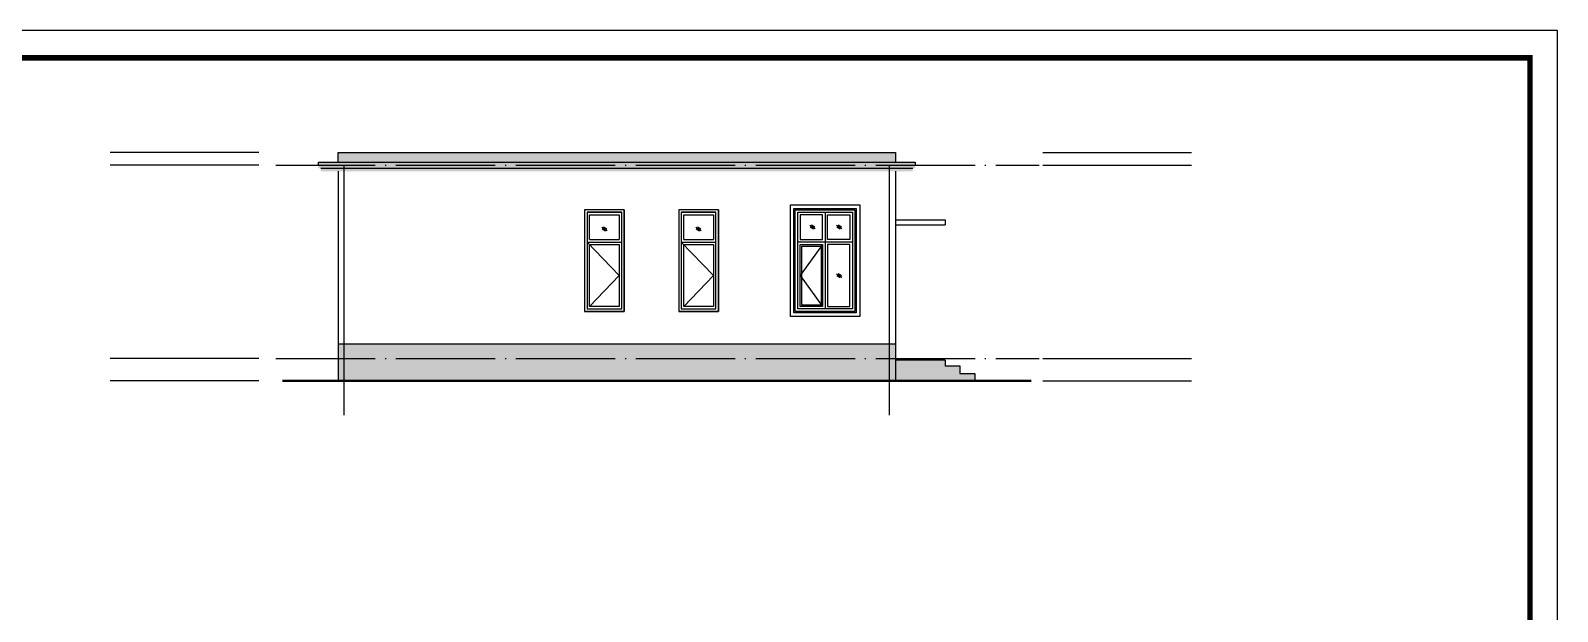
# Model space of a CAD drawing. Extents: x 44111 to 90315, y 4379 to 151689.
# Drawn here: x 59517 to 90315, y 63543 to 75262 of the extents above; entities that cross this region are included whole.
import ezdxf

# ---------------------------------------------------------------- set-up
doc = ezdxf.new("R2010")
doc.units = 0
doc.header["$LTSCALE"] = 1000
doc.header["$MEASUREMENT"] = 0
doc.linetypes.add('DOTE', pattern=[2.42, 2, -0.2, 0.02, -0.2])
for name, color, linetype in [('A-DOTE', 1, 'DOTE'), ('A-PUB_DIM', 3, 'Continuous'), ('A-立面看线', 50, 'Continuous'), ('DOTE', 1, 'Continuous'), ('J-LM-外墙材料分色', 249, 'Continuous'), ('J-LM-门窗框', 157, 'Continuous'), ('J-LM-门窗洞', 35, 'Continuous'), ('PUB_TITLE', 4, 'Continuous'), ('图框固定块', 3, 'Continuous'), ('填充墙体', 8, 'Continuous')]:
    doc.layers.add(name, color=color, linetype=linetype)
doc.layers.add('细线', color=8, linetype='Continuous', lineweight=0)
pattern_1 = [(41.9872125, (-591259.077, 755447.22), (299.9999956, 225.0000049), [4.804866, -1004.216925]), (68.1985905, (-591330.505, 755439.72), (149.9999999, 450.0000002), [17.30946, -1194.35262]), (60.945396, (-591334.077, 755431.15), (149.99998994, 225.0000064), [7.35402, -1536.99045]), (90, (-591330.5, 755437.58), (150, -9e-15), [2.142857, -222.85713]), (71.565051, (-591260.505, 755442.936), (3e-07, 225.0000005), [4.51754, -469.824105]), (171.469234, (-591260.505, 755442.936), (-149.9999995, 1.4e-06), [7.222767, -1509.5583]), (79.215702, (-591270.505, 755429.007), (150.00000075, 900.0000004), [15.269685, -1588.04715]), (62.1329961, (-591383.3624, 755497.5784), (599.99999271, 1125.0000044), [35.147284, -7345.78245]), (0, (-591381.2, 755530.57), (0, 225), [0, -150]), (64.9831065, (-591284.077, 755571.507), (300.00000076, 674.99999954), [23.647065, -2459.2947]), (81.4391104, (-591226.2196, 755482.5784), (299.999999483, 2024.99998723), [33.588522, -7020.0009]), (82.8749836, (-591309.077, 755502.936), (149.99999099, 1125.00000113), [17.276266, -3610.7397]), (76.75948, (-591324.077, 755455.793), (150.00000146, 674.99999948), [37.42339, -3892.0326]), (0, (-591347.46, 755455.9), (0, 225), [0, -150]), (0, (-591345.05, 755453.5), (0, 225), [0, -150]), (0, (-591328.18, 755465.54), (0, 225), [0, -150]), (0, (-591333, 755492.03), (0, 225), [0, -150]), (59.0362434, (-591315.505, 755492.221), (149.99998805, 225.00000645), [12.494896, -2611.4334]), (0, (-591309.1, 755502.52), (0, 225), [0, -150]), (0, (-591328.18, 755494.44), (0, 225), [0, -150]), (0, (-591320.95, 755508.9), (0, 225), [0, -150]), (0, (-591328.18, 755487.21), (0, 225), [0, -150]), (50.194429, (-591241.22, 755471.864), (150.0000001, 225.0000001), [5.57875, -1165.9587]), (90, (-591241.22, 755465.44), (150, -9e-15), [6.42857, -218.57142]), (43.6677801, (-591249.077, 755457.936), (450.00000034, 449.99999912), [10.862076, -2270.1738]), (90, (-591249.08, 755455.8), (150, -9e-15), [2.142857, -222.85713]), (39.805571, (-591255.505, 755450.436), (299.99999284, 225.00000885), [8.368125, -1748.93805]), (0, (-591277.57, 755465.54), (0, 225), [0, -150]), (0, (-591240.9, 755472.33), (0, 225), [0, -150]), (0, (-591240.9, 755472.33), (0, 225), [0, -150]), (29.3577535, (-591237.648, 755476.15), (449.9999991, 225.0000013), [13.112542, -1363.704435]), (0, (-591241.41, 755487.21), (0, 225), [0, -150]), (146.309932, (-591284.077, 755571.507), (-300.00000184, 224.9999961), [15.452362, -1607.0457]), (8.1301023, (-591300.505, 755541.507), (1499.99998944, 224.99999867), [15.152287, -3166.8282]), (47.8624052, (-591334.077, 755537.221), (600.000000265, 674.999999374), [20.22829, -4227.71235]), (14.6208739, (-591366.934, 755528.65), (899.99999752, 225.00000939), [33.956755, -3531.5025]), (0, (-591354.7, 755542.6), (0, 225), [0, -150]), (18.4349488, (-591306.934, 755520.078), (600.00000006, 224.9999993), [6.77631, -1416.248625]), (16.699244, (-591300.505, 755522.22), (149.999997, 1.24e-05), [3.72868, -779.294295]), (101.093723, (-591296.934, 755523.293), (-300.00000262, 1574.99998526), [18.561123, -3879.2748]), (0, (-591316.13, 755532.98), (0, 225), [0, -150]), (0, (-591300.58, 755541.93), (0, 225), [0, -150]), (0, (-591320.95, 755516.12), (0, 225), [0, -150]), (0, (-591340.23, 755564.29), (0, 225), [0, -150]), (0, (-591347.46, 755554.65), (0, 225), [0, -150]), (44.1449026, (-591309.077, 755568.293), (450.00000077, 449.99999998), [16.92194, -3536.6853]), (54.5829447, (-591320.505, 755552.221), (150.00000042, 224.999999113), [19.720626, -4121.6106]), (0, (-591308.87, 755568.44), (0, 225), [0, -150]), (0, (-591330.6, 755557.06), (0, 225), [0, -150]), (0, (-591308.87, 755568.44), (0, 225), [0, -150]), (0, (-591320.48, 755551.87), (0, 225), [0, -150]), (75.0685828, (-591285.505, 755543.65), (150, 675.0000002), [5.544348, -1158.76875]), (90, (-591284.08, 755549), (150, -9e-15), [22.5, -202.5]), (50.194429, (-591257.648, 755643.293), (150.0000001, 225.0000001), [5.57875, -1165.9587]), (0, (-591299.26, 755595.6), (0, 225), [0, -150]), (0, (-591294.44, 755593.2), (0, 225), [0, -150]), (0, (-591313.72, 755598), (0, 225), [0, -150]), (0, (-591289.62, 755624.5), (0, 225), [0, -150]), (53.1301023, (-591274.077, 755611.15), (150.00000021, 224.99999986), [10.714286, -2239.28565]), (90, (-591274.08, 755592.94), (150, -9e-15), [18.214285, -206.78571]), (0, (-591274.05, 755593.3), (0, 225), [0, -150]), (23.1985905, (-591262.648, 755641.15), (450.0000003, 225.0000001), [5.43984, -1136.926125]), (66.037511, (-591264.077, 755637.936), (150, 449.9999997), [3.51745, -735.14688]), (66.037511, (-591265.505, 755634.72), (150, 449.9999997), [3.51745, -735.14688]), (81.8698976, (-591267.648, 755619.721), (150.00000065, 1125.00000011), [15.152287, -3166.8282]), (90, (-591254.08, 755647.58), (150, -9e-15), [5.357144, -219.642855]), (0, (-591270.55, 755655.08), (0, 225), [0, -150])]

# ---------------------------------------------------------------- blocks, each defined once
blk = doc.blocks.new('玻璃填')
for p, q in [((-55, -32), (55, 32)), ((-47, 2), (21, 42)), ((-21, -42), (47, -2))]:
    blk.add_line(p, q)

msp = doc.modelspace()

# ---------------------------------------------------------------- hatches: boundary and pattern name
at = {"layer": 'J-LM-外墙材料分色'}
h = msp.add_hatch(dxfattribs=at)
h.set_pattern_fill('大理石', color=159, scale=50)
h.set_pattern_definition(pattern_1)
h.paths.add_polyline_path([(76963, 72803), (65723, 72803), (65723, 72605), (76963, 72605)])
h.paths.add_polyline_path([(77363, 72605), (65723, 72605), (65723, 72605), (65324, 72605), (65324, 72545), (77363, 72545)])
h.paths.add_polyline_path([(65843, 72545), (65324, 72545), (65324, 72485), (65374, 72485), (65843, 72485)])
h.paths.add_polyline_path([(76843, 72545), (65843, 72545), (65843, 72485), (76843, 72485)])
h.paths.add_polyline_path([(76843, 72485), (65843, 72485), (65843, 72423), (76843, 72423)])
h.paths.add_polyline_path([(65843, 72485), (65374, 72485), (65374, 72423), (65843, 72423)])
h.paths.add_polyline_path([(77313, 72485), (76843, 72485), (76843, 72423), (76963, 72423), (77313, 72423)])
h.paths.add_polyline_path([(77363, 72543), (77363, 72545), (76843, 72545), (76843, 72485), (77313, 72485), (77363, 72485)])
h = msp.add_hatch(dxfattribs=at)
h.set_pattern_fill('大理石', color=159, scale=50)
h.set_pattern_definition(pattern_1)
h.paths.add_polyline_path([(76843, 68645), (65843, 68645), (65843, 68195), (76843, 68195)])
h.paths.add_polyline_path([(76843, 68945), (65843, 68945), (65843, 68645), (76843, 68645)])
h.paths.add_polyline_path([(65843, 68645), (65723, 68645), (65723, 68195), (65843, 68195)])
h.paths.add_polyline_path([(65843, 68945), (65723, 68945), (65723, 68645), (65843, 68645)])
h.paths.add_polyline_path([(78263, 68495), (77963, 68495), (77963, 68615), (76963, 68615), (76963, 68195), (78563, 68195), (78563, 68345), (78263, 68345)])
h.paths.add_polyline_path([(76963, 68645), (76843, 68645), (76843, 68195), (76963, 68195)])
h.paths.add_polyline_path([(76963, 68945), (76843, 68945), (76843, 68645), (76963, 68645)])

# ---------------------------------------------------------------- linework, layer by layer
at = {"layer": 'A-DOTE'}
for p, q in [((64468, 72545), (79863, 72545)), ((64468, 68645), (79863, 68645))]:
    msp.add_line(p, q, dxfattribs=at)
at = {"layer": 'A-PUB_DIM'}
for p, q in [((64119, 72805), (61125, 72805)), ((79938, 72805), (82933, 72805)), ((64119, 72545), (61125, 72545)), ((79938, 72545), (82933, 72545)), ((64119, 68645), (61125, 68645)), ((79938, 68645), (82933, 68645)), ((64119, 68195), (61125, 68195)), ((79938, 68195), (82933, 68195))]:
    msp.add_line(p, q, dxfattribs=at)
at = {"layer": 'A-立面看线'}
for p, q in [((65723, 72605), (65723, 72803)), ((65723, 72803), (76963, 72803)), ((76963, 72803), (76963, 72605)), ((65324, 72543), (65324, 72605)), ((65324, 72605), (65723, 72605)), ((65374, 72485), (77313, 72485)), ((65723, 72605), (77363, 72605)), ((65723, 72425), (65723, 68195)), ((76963, 72423), (76963, 68195)), ((77363, 72605), (77363, 72543)), ((76963, 71445), (77963, 71445)), ((76963, 71345), (77963, 71345)), ((77963, 71445), (77963, 71345)), ((65723, 68945), (76963, 68945)), ((77963, 68615), (76963, 68615)), ((77963, 68615), (77963, 68495)), ((77963, 68495), (78263, 68495)), ((78263, 68495), (78263, 68345)), ((78263, 68345), (78563, 68345)), ((78563, 68345), (78563, 68195))]:
    msp.add_line(p, q, dxfattribs=at)
for points, const_width in [([(76963, 72423), (65374, 72423), (65374, 72485), (65324, 72485), (65324, 72543)], 0.1), ([(77363, 72543), (77363, 72485), (77313, 72485), (77313, 72423), (76963, 72423)], 0.1), ([(64599, 68195), (79701, 68195)], 50)]:
    msp.add_lwpolyline(points, dxfattribs=dict(at, const_width=const_width))
at = {"layer": 'DOTE'}
for p, q in [((65843, 67505), (65843, 72545)), ((76843, 67505), (76843, 72545))]:
    msp.add_line(p, q, dxfattribs=at)
at = {"layer": 'J-LM-门窗框'}
for p, q in [((70743, 71595), (71443, 71595)), ((70793, 71045), (70793, 71545)), ((70793, 71545), (71393, 71545)), ((71393, 71545), (71393, 71045)), ((72643, 71595), (73343, 71595)), ((72693, 71045), (72693, 71545)), ((72693, 71545), (73293, 71545)), ((73293, 71545), (73293, 71045)), ((75543, 71595), (75543, 69645)), ((76093, 71595), (76093, 69645)), ((70743, 70995), (71443, 70995)), ((70743, 70995), (71443, 70995)), ((70793, 71045), (71393, 71045)), ((70793, 69695), (70793, 70945)), ((70793, 70945), (71393, 70945)), ((71393, 70945), (71393, 69695)), ((72643, 70995), (73343, 70995)), ((72643, 70995), (73343, 70995)), ((72693, 71045), (73293, 71045)), ((72693, 69695), (72693, 70945)), ((72693, 70945), (73293, 70945)), ((73293, 70945), (73293, 69695)), ((76093, 70995), (74993, 70995)), ((76043, 70945), (75593, 70945)), ((75593, 70945), (75593, 69695)), ((76043, 69695), (76043, 70945)), ((71393, 69695), (70793, 69695)), ((73293, 69695), (72693, 69695)), ((75543, 69645), (74993, 69645)), ((75593, 69695), (76043, 69695)), ((76093, 69645), (76093, 69645))]:
    msp.add_line(p, q, dxfattribs=at)
for points in [[(71443, 70995), (71443, 71595), (70743, 71595), (70743, 70995)], [(73343, 70995), (73343, 71595), (72643, 71595), (72643, 70995)], [(70743, 70995), (70743, 69645), (71443, 69645), (71443, 70995)], [(70793, 69695), (71393, 70320), (70743, 70995)], [(72643, 70995), (72643, 69645), (73343, 69645), (73343, 70995)], [(72693, 69695), (73293, 70320), (72643, 70995)], [(75493, 70945), (75043, 70320), (75493, 69695)]]:
    msp.add_lwpolyline(points, dxfattribs=at)
for points in [[(76093, 69645), (74993, 69645), (74993, 71595), (76093, 71595)], [(75493, 71545), (75043, 71545), (75043, 71045), (75493, 71045)], [(76043, 71045), (75593, 71045), (75593, 71545), (76043, 71545)], [(75493, 69695), (75043, 69695), (75043, 70945), (75493, 70945)], [(75463, 69725), (75073, 69725), (75073, 70915), (75463, 70915)]]:
    msp.add_lwpolyline(points, close=True, dxfattribs=at)
at = {"layer": 'J-LM-门窗洞'}
for p, q in [((71493, 71645), (70693, 71645)), ((71493, 71645), (70693, 71645)), ((70693, 71645), (70693, 69595)), ((71493, 71645), (71493, 69595)), ((71493, 71645), (71493, 69595)), ((71493, 69595), (71493, 71645)), ((73393, 71645), (72593, 71645)), ((73393, 71645), (72593, 71645)), ((72593, 71645), (72593, 69595)), ((73393, 71645), (72593, 71645)), ((73393, 71645), (72593, 71645)), ((73393, 71645), (73393, 69595)), ((73393, 71645), (73393, 69595)), ((73393, 69595), (73393, 71645)), ((73393, 71645), (73393, 69595)), ((73393, 71645), (73393, 69595)), ((73393, 69595), (73393, 71645)), ((71493, 69595), (70693, 69595)), ((70693, 69595), (71493, 69595)), ((73393, 69595), (72593, 69595)), ((72593, 69595), (73393, 69595))]:
    msp.add_line(p, q, dxfattribs=at)
at = {"layer": 'J-LM-门窗洞', "const_width": 0.1}
for points in [[(71593, 71745), (70593, 71745), (70593, 69495), (71593, 69495)], [(71523, 71675), (70663, 71675), (70663, 69565), (71523, 69565)], [(71493, 71645), (70693, 71645), (70693, 69595), (71493, 69595)], [(73493, 71745), (72493, 71745), (72493, 69495), (73493, 69495)], [(73423, 71675), (72563, 71675), (72563, 69565), (73423, 69565)]]:
    msp.add_lwpolyline(points, close=True, dxfattribs=at)
at = {"layer": 'J-LM-门窗洞'}
for points in [[(76243, 69495), (74843, 69495), (74843, 71745), (76243, 71745)], [(76173, 69565), (74913, 69565), (74913, 71675), (76173, 71675)], [(76143, 69595), (74943, 69595), (74943, 71645), (76143, 71645)]]:
    msp.add_lwpolyline(points, close=True, dxfattribs=at)
at = {"layer": 'PUB_TITLE'}
msp.add_lwpolyline([(44111, 42592), (90315, 42592), (90315, 75262), (44111, 75262)], close=True, dxfattribs=at)
msp.add_lwpolyline([(44111, 42592), (90315, 42592), (90315, 75262), (44111, 75262)], close=True, dxfattribs=at)
at = {"layer": 'PUB_TITLE', "const_width": 110}
msp.add_lwpolyline([(46861, 43142), (89761, 43142), (89761, 74712), (46861, 74712)], close=True, dxfattribs=at)
at = {"layer": '图框固定块'}
msp.add_lwpolyline([(44111, 42592), (90315, 42592), (90315, 75262), (44111, 75262)], close=True, dxfattribs=at)
at = {"layer": '细线'}
msp.add_lwpolyline([(76143, 69595), (76143, 71645), (74943, 71645), (74943, 69595)], close=True, dxfattribs=at)

# ---------------------------------------------------------------- block references
at = {"layer": '填充墙体', "xscale": -1}
for p in [(71093, 71254), (72992, 71254), (75290, 71296), (75826, 71296), (75826, 70315)]:
    msp.add_blockref('玻璃填', p, dxfattribs=at)

doc.saveas('drawing.dxf')
